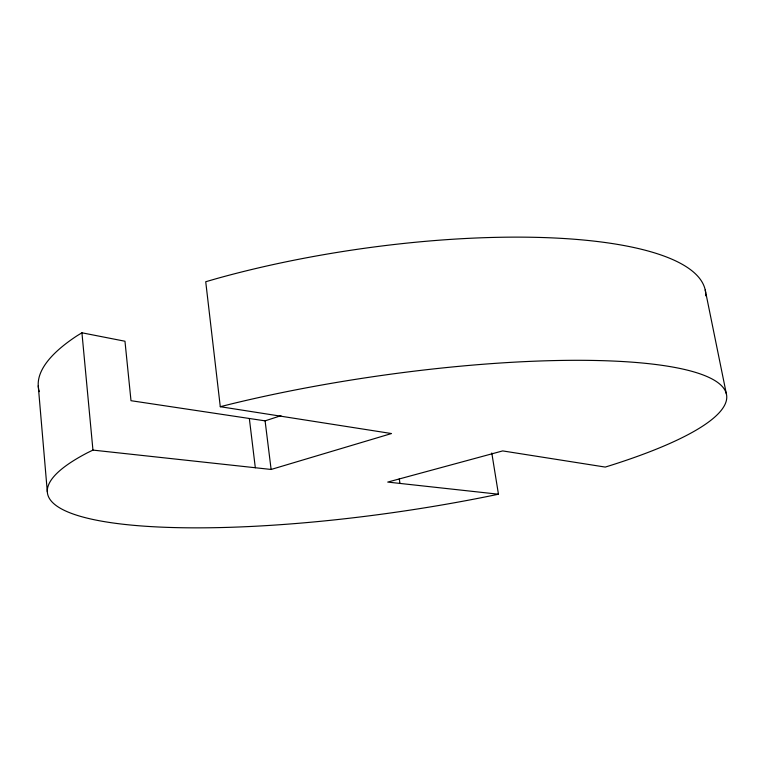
<?xml version="1.0" encoding="UTF-8"?>
<svg xmlns="http://www.w3.org/2000/svg" width="765" height="765" viewBox="0 0 765 765"><rect width="100%" height="100%" fill="white"/><g stroke="black" fill="none" stroke-linecap="round" stroke-linejoin="round"><path stroke-width="1.15" d="M280.956 415.691L265.092 420.855L130.997 400.697L124.972 341.238L81.932 332.794L76.691 336.007A336.983 91.657 -8.2 0 0 38.604 388.763M705.674 292.88A336.983 91.657 -8.2 0 0 216.6 278.603L205.728 281.74L220.282 406.703L391.498 433.545L271.116 469.461L92.948 450.097L87.545 452.717A343.093 68.697 -8.2 0 0 125.976 524.56A343.093 68.697 -8.2 0 0 490.594 495.844L498.455 494.219L491.79 452.995M220.282 406.703L231.432 403.91A343.093 68.697 -8.2 0 1 667.73 366.205A343.093 68.697 -8.2 0 1 611.273 465.206L605.268 467.08L502.681 450.91L387.731 482.084L498.455 494.219M705.215 289.964L726.415 394.099M399.282 478.804L399.961 483.49M265.092 420.855L271.116 469.461M249.342 418.493L255.319 467.759M81.932 332.794L92.948 450.097M38.25 385.818L47.315 491.771M705.751 293.865A336.983 91.657 -8.2 0 1 705.779 295.835M39.302 391.632A336.983 91.657 -8.2 0 1 38.805 389.729"/></g></svg>
